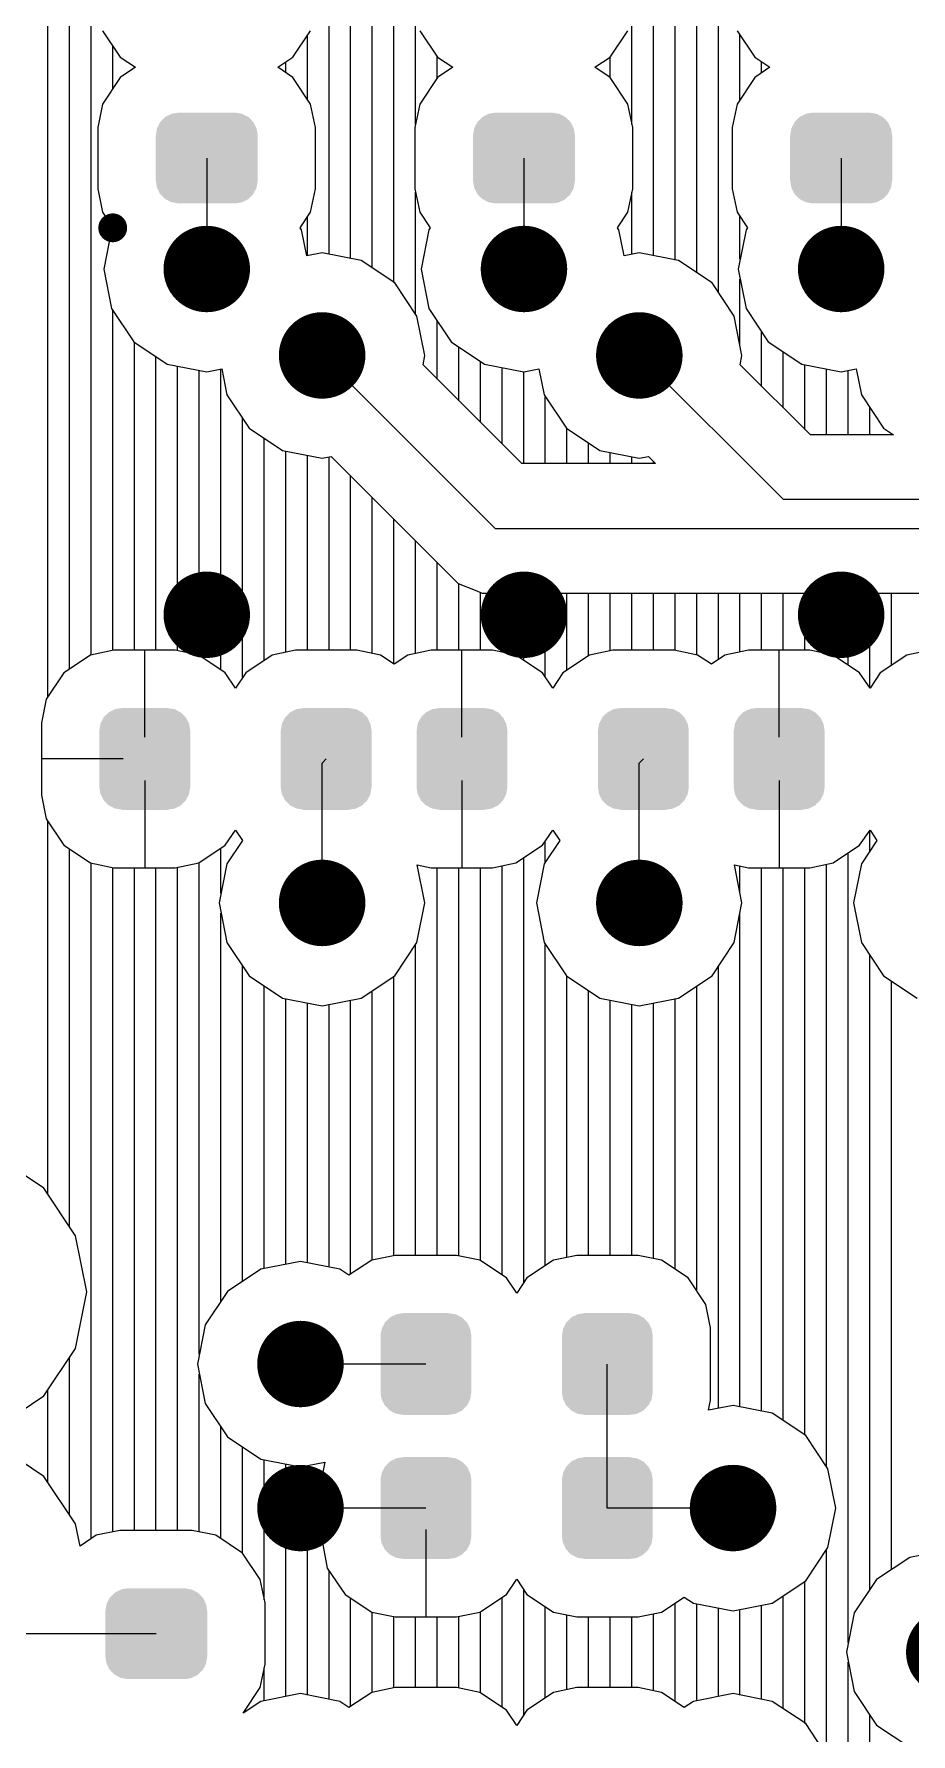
# Model space of a CAD drawing. Extents: x 295 to 953, y 10 to 290.
# Drawn here: x 703.66 to 716.41, y 147.45 to 172.17 of the extents above; entities that cross this region are included whole.
import ezdxf

# ---------------------------------------------------------------- set-up
doc = ezdxf.new("R2010")
doc.units = 0
doc.header["$LTSCALE"] = 5
doc.header["$MEASUREMENT"] = 0
doc.layers.get('0').update_dxf_attribs({"linetype": 'CONTINUOUS', "lineweight": 25})
doc.layers.add('DV-INT-A3_BOT', color=7, linetype='CONTINUOUS')

msp = doc.modelspace()

# ---------------------------------------------------------------- linework, layer by layer
for points, const_width in [([(704.91, 169.356, -1), (704.701, 169.356, -1)], 0.21), ([(706.486, 168.757, -1), (705.858, 168.757, -1)], 0.629), ([(711.096, 168.757, -1), (710.468, 168.757, -1)], 0.629), ([(715.706, 168.757, -1), (715.078, 168.757, -1)], 0.629), ([(708.163, 167.5, -1), (707.534, 167.5, -1)], 0.629), ([(712.773, 167.5, -1), (712.144, 167.5, -1)], 0.629), ([(706.486, 163.728, -1), (705.858, 163.728, -1)], 0.629), ([(711.096, 163.728, -1), (710.468, 163.728, -1)], 0.629), ([(715.706, 163.728, -1), (715.078, 163.728, -1)], 0.629), ([(708.163, 159.537, -1), (707.534, 159.537, -1)], 0.629), ([(712.773, 159.537, -1), (712.144, 159.537, -1)], 0.629), ([(707.848, 152.831, -1), (707.22, 152.831, -1)], 0.629), ([(707.848, 150.736, -1), (707.22, 150.736, -1)], 0.629), ([(714.135, 150.736, -1), (713.506, 150.736, -1)], 0.629), ([(717.278, 148.64, -1), (716.649, 148.64, -1)], 0.629)]:
    msp.add_lwpolyline(points, format="xyb", close=True, dxfattribs=dict(const_width=const_width))
for points in [[(706.893, 170.805), (706.853, 170.889), (705.449, 170.805), (705.493, 170.889)], [(706.853, 170.889), (706.845, 170.898), (705.493, 170.889), (705.497, 170.898)], [(706.845, 170.898), (706.781, 170.965), (705.497, 170.898), (705.566, 170.965)], [(706.781, 170.965), (706.768, 170.971), (705.566, 170.965), (705.572, 170.971)], [(706.768, 170.971), (706.688, 171.013), (705.572, 170.971), (705.66, 171.013)], [(706.688, 171.013), (706.668, 171.017), (705.66, 171.013), (705.666, 171.017)], [(706.668, 171.017), (706.585, 171.031), (705.666, 171.017), (705.759, 171.031)], [(711.503, 170.805), (711.463, 170.889), (710.059, 170.805), (710.103, 170.889)], [(711.463, 170.889), (711.455, 170.898), (710.103, 170.889), (710.107, 170.898)], [(711.455, 170.898), (711.391, 170.965), (710.107, 170.898), (710.176, 170.965)], [(711.391, 170.965), (711.378, 170.971), (710.176, 170.965), (710.182, 170.971)], [(711.378, 170.971), (711.298, 171.013), (710.182, 170.971), (710.27, 171.013)], [(711.298, 171.013), (711.278, 171.017), (710.27, 171.013), (710.276, 171.017)], [(711.278, 171.017), (711.195, 171.031), (710.276, 171.017), (710.369, 171.031)], [(716.113, 170.805), (716.073, 170.889), (714.669, 170.805), (714.713, 170.889)], [(716.073, 170.889), (716.065, 170.898), (714.713, 170.889), (714.717, 170.898)], [(716.065, 170.898), (716.001, 170.965), (714.717, 170.898), (714.786, 170.965)], [(716.001, 170.965), (715.989, 170.971), (714.786, 170.965), (714.792, 170.971)], [(715.989, 170.971), (715.908, 171.013), (714.792, 170.971), (714.88, 171.013)], [(715.908, 171.013), (715.888, 171.017), (714.88, 171.013), (714.887, 171.017)], [(715.888, 171.017), (715.805, 171.031), (714.887, 171.017), (714.979, 171.031)], [(706.914, 170.04), (706.914, 170.702), (705.43, 170.04), (705.43, 170.702)], [(706.912, 170.702), (706.898, 170.795), (705.432, 170.702), (705.447, 170.795)], [(706.898, 170.795), (706.893, 170.805), (705.447, 170.795), (705.449, 170.805)], [(711.524, 170.04), (711.524, 170.702), (710.04, 170.04), (710.04, 170.702)], [(711.522, 170.702), (711.508, 170.795), (710.042, 170.702), (710.057, 170.795)], [(711.508, 170.795), (711.503, 170.805), (710.057, 170.795), (710.059, 170.805)], [(716.134, 170.04), (716.134, 170.702), (714.65, 170.04), (714.65, 170.702)], [(716.132, 170.702), (716.119, 170.795), (714.652, 170.702), (714.667, 170.795)], [(716.119, 170.795), (716.113, 170.805), (714.667, 170.795), (714.669, 170.805)], [(706.897, 169.947), (706.912, 170.04), (705.446, 169.947), (705.432, 170.04)], [(706.895, 169.936), (706.897, 169.947), (705.451, 169.936), (705.446, 169.947)], [(706.851, 169.852), (706.895, 169.936), (705.491, 169.852), (705.451, 169.936)], [(711.507, 169.947), (711.522, 170.04), (710.056, 169.947), (710.042, 170.04)], [(711.505, 169.936), (711.507, 169.947), (710.061, 169.936), (710.056, 169.947)], [(711.461, 169.852), (711.505, 169.936), (710.101, 169.852), (710.061, 169.936)], [(716.117, 169.947), (716.132, 170.04), (714.666, 169.947), (714.652, 170.04)], [(716.115, 169.936), (716.117, 169.947), (714.671, 169.936), (714.666, 169.947)], [(716.072, 169.852), (716.115, 169.936), (714.711, 169.852), (714.671, 169.936)], [(706.847, 169.843), (706.851, 169.852), (705.499, 169.843), (705.491, 169.852)], [(706.778, 169.777), (706.847, 169.843), (705.563, 169.777), (705.499, 169.843)], [(706.772, 169.77), (706.778, 169.777), (705.576, 169.77), (705.563, 169.777)], [(706.684, 169.728), (706.772, 169.77), (705.656, 169.728), (705.576, 169.77)], [(706.678, 169.725), (706.684, 169.728), (705.676, 169.725), (705.656, 169.728)], [(706.585, 169.711), (706.678, 169.725), (705.759, 169.711), (705.676, 169.725)], [(711.457, 169.843), (711.461, 169.852), (710.109, 169.843), (710.101, 169.852)], [(711.388, 169.777), (711.457, 169.843), (710.173, 169.777), (710.109, 169.843)], [(711.382, 169.77), (711.388, 169.777), (710.186, 169.77), (710.173, 169.777)], [(711.295, 169.728), (711.382, 169.77), (710.266, 169.728), (710.186, 169.77)], [(711.288, 169.725), (711.295, 169.728), (710.286, 169.725), (710.266, 169.728)], [(711.195, 169.711), (711.288, 169.725), (710.369, 169.711), (710.286, 169.725)], [(716.067, 169.843), (716.072, 169.852), (714.72, 169.843), (714.711, 169.852)], [(715.999, 169.777), (716.067, 169.843), (714.784, 169.777), (714.72, 169.843)], [(715.992, 169.77), (715.999, 169.777), (714.796, 169.77), (714.784, 169.777)], [(715.905, 169.728), (715.992, 169.77), (714.876, 169.728), (714.796, 169.77)], [(715.898, 169.725), (715.905, 169.728), (714.896, 169.725), (714.876, 169.728)], [(715.805, 169.711), (715.898, 169.725), (714.979, 169.711), (714.896, 169.725)], [(705.912, 162.148), (705.871, 162.232), (704.628, 162.148), (704.672, 162.232)], [(705.871, 162.232), (705.862, 162.241), (704.672, 162.232), (704.677, 162.241)], [(705.862, 162.241), (705.798, 162.307), (704.677, 162.241), (704.746, 162.307)], [(705.798, 162.307), (705.785, 162.313), (704.746, 162.307), (704.753, 162.313)], [(705.785, 162.313), (705.705, 162.355), (704.753, 162.313), (704.84, 162.355)], [(705.705, 162.355), (705.684, 162.358), (704.84, 162.355), (704.848, 162.358)], [(705.684, 162.358), (705.602, 162.371), (704.848, 162.358), (704.94, 162.371)], [(705.602, 162.371), (705.602, 162.374), (704.94, 162.371), (704.94, 162.374)], [(708.548, 162.148), (708.507, 162.232), (707.264, 162.148), (707.309, 162.232)], [(708.507, 162.232), (708.498, 162.241), (707.309, 162.232), (707.314, 162.241)], [(708.498, 162.241), (708.434, 162.307), (707.314, 162.241), (707.382, 162.307)], [(708.434, 162.307), (708.421, 162.313), (707.382, 162.307), (707.389, 162.313)], [(708.421, 162.313), (708.341, 162.355), (707.389, 162.313), (707.476, 162.355)], [(708.341, 162.355), (708.32, 162.358), (707.476, 162.355), (707.484, 162.358)], [(708.32, 162.358), (708.238, 162.371), (707.484, 162.358), (707.576, 162.371)], [(708.238, 162.371), (708.238, 162.374), (707.576, 162.371), (707.576, 162.374)], [(710.522, 162.148), (710.481, 162.232), (709.238, 162.148), (709.283, 162.232)], [(710.481, 162.232), (710.472, 162.241), (709.283, 162.232), (709.288, 162.241)], [(710.472, 162.241), (710.408, 162.307), (709.288, 162.241), (709.356, 162.307)], [(710.408, 162.307), (710.395, 162.313), (709.356, 162.307), (709.363, 162.313)], [(710.395, 162.313), (710.315, 162.355), (709.363, 162.313), (709.45, 162.355)], [(710.315, 162.355), (710.294, 162.358), (709.45, 162.355), (709.458, 162.358)], [(710.294, 162.358), (710.212, 162.371), (709.458, 162.358), (709.55, 162.371)], [(710.212, 162.371), (710.212, 162.374), (709.55, 162.371), (709.55, 162.374)], [(713.158, 162.148), (713.118, 162.232), (711.875, 162.148), (711.919, 162.232)], [(713.118, 162.232), (713.108, 162.241), (711.919, 162.232), (711.924, 162.241)], [(713.108, 162.241), (713.044, 162.307), (711.924, 162.241), (711.992, 162.307)], [(713.044, 162.307), (713.031, 162.313), (711.992, 162.307), (711.999, 162.313)], [(713.031, 162.313), (712.952, 162.355), (711.999, 162.313), (712.087, 162.355)], [(712.952, 162.355), (712.93, 162.358), (712.087, 162.355), (712.094, 162.358)], [(712.93, 162.358), (712.848, 162.371), (712.094, 162.358), (712.186, 162.371)], [(712.848, 162.371), (712.848, 162.374), (712.186, 162.371), (712.186, 162.374)], [(715.132, 162.148), (715.091, 162.232), (713.849, 162.148), (713.893, 162.232)], [(715.091, 162.232), (715.082, 162.241), (713.893, 162.232), (713.898, 162.241)], [(715.082, 162.241), (715.018, 162.307), (713.898, 162.241), (713.966, 162.307)], [(715.018, 162.307), (715.005, 162.313), (713.966, 162.307), (713.973, 162.313)], [(715.005, 162.313), (714.926, 162.355), (713.973, 162.313), (714.06, 162.355)], [(714.926, 162.355), (714.904, 162.358), (714.06, 162.355), (714.068, 162.358)], [(714.904, 162.358), (714.822, 162.371), (714.068, 162.358), (714.16, 162.371)], [(714.822, 162.371), (714.822, 162.374), (714.16, 162.371), (714.16, 162.374)], [(705.931, 162.045), (705.917, 162.137), (704.611, 162.045), (704.626, 162.137)], [(705.931, 162.043), (705.931, 162.045), (704.611, 162.043), (704.611, 162.045)], [(705.931, 161.222), (705.931, 162.043), (704.611, 161.222), (704.611, 162.043)], [(705.917, 162.137), (705.912, 162.148), (704.626, 162.137), (704.628, 162.148)], [(708.567, 162.045), (708.553, 162.137), (707.247, 162.045), (707.263, 162.137)], [(708.567, 162.043), (708.567, 162.045), (707.247, 162.043), (707.247, 162.045)], [(708.567, 161.222), (708.567, 162.043), (707.247, 161.222), (707.247, 162.043)], [(708.553, 162.137), (708.548, 162.148), (707.263, 162.137), (707.264, 162.148)], [(710.541, 162.045), (710.527, 162.137), (709.221, 162.045), (709.237, 162.137)], [(710.541, 162.043), (710.541, 162.045), (709.221, 162.043), (709.221, 162.045)], [(710.541, 161.222), (710.541, 162.043), (709.221, 161.222), (709.221, 162.043)], [(710.527, 162.137), (710.522, 162.148), (709.237, 162.137), (709.238, 162.148)], [(713.177, 162.045), (713.163, 162.137), (711.857, 162.045), (711.873, 162.137)], [(713.177, 162.043), (713.177, 162.045), (711.857, 162.043), (711.857, 162.045)], [(713.177, 161.222), (713.177, 162.043), (711.857, 161.222), (711.857, 162.043)], [(713.163, 162.137), (713.158, 162.148), (711.873, 162.137), (711.875, 162.148)], [(715.151, 162.045), (715.137, 162.137), (713.831, 162.045), (713.847, 162.137)], [(715.151, 162.043), (715.151, 162.045), (713.831, 162.043), (713.831, 162.045)], [(715.151, 161.222), (715.151, 162.043), (713.831, 161.222), (713.831, 162.043)], [(715.137, 162.137), (715.132, 162.148), (713.847, 162.137), (713.849, 162.148)], [(705.931, 161.22), (705.931, 161.222), (704.611, 161.22), (704.611, 161.222)], [(705.915, 161.128), (705.931, 161.22), (704.625, 161.128), (704.611, 161.22)], [(708.567, 161.22), (708.567, 161.222), (707.247, 161.22), (707.247, 161.222)], [(708.551, 161.128), (708.567, 161.22), (707.261, 161.128), (707.247, 161.22)], [(710.541, 161.22), (710.541, 161.222), (709.221, 161.22), (709.221, 161.222)], [(710.525, 161.128), (710.541, 161.22), (709.235, 161.128), (709.221, 161.22)], [(713.177, 161.22), (713.177, 161.222), (711.857, 161.22), (711.857, 161.222)], [(713.162, 161.128), (713.177, 161.22), (711.871, 161.128), (711.857, 161.22)], [(715.151, 161.22), (715.151, 161.222), (713.831, 161.22), (713.831, 161.222)], [(715.136, 161.128), (715.151, 161.22), (713.845, 161.128), (713.831, 161.22)], [(705.913, 161.116), (705.915, 161.128), (704.63, 161.116), (704.625, 161.128)], [(705.869, 161.033), (705.913, 161.116), (704.671, 161.033), (704.63, 161.116)], [(705.864, 161.024), (705.869, 161.033), (704.68, 161.024), (704.671, 161.033)], [(705.796, 160.958), (705.864, 161.024), (704.744, 160.958), (704.68, 161.024)], [(708.55, 161.116), (708.551, 161.128), (707.266, 161.116), (707.261, 161.128)], [(708.506, 161.033), (708.55, 161.116), (707.307, 161.033), (707.266, 161.116)], [(708.501, 161.024), (708.506, 161.033), (707.316, 161.024), (707.307, 161.033)], [(708.432, 160.958), (708.501, 161.024), (707.38, 160.958), (707.316, 161.024)], [(710.524, 161.116), (710.525, 161.128), (709.24, 161.116), (709.235, 161.128)], [(710.479, 161.033), (710.524, 161.116), (709.281, 161.033), (709.24, 161.116)], [(710.475, 161.024), (710.479, 161.033), (709.29, 161.024), (709.281, 161.033)], [(710.406, 160.958), (710.475, 161.024), (709.354, 160.958), (709.29, 161.024)], [(713.16, 161.116), (713.162, 161.128), (711.876, 161.116), (711.871, 161.128)], [(713.116, 161.033), (713.16, 161.116), (711.917, 161.033), (711.876, 161.116)], [(713.111, 161.024), (713.116, 161.033), (711.926, 161.024), (711.917, 161.033)], [(713.042, 160.958), (713.111, 161.024), (711.99, 160.958), (711.926, 161.024)], [(715.134, 161.116), (715.136, 161.128), (713.85, 161.116), (713.845, 161.128)], [(715.09, 161.033), (715.134, 161.116), (713.891, 161.033), (713.85, 161.116)], [(715.085, 161.024), (715.09, 161.033), (713.9, 161.024), (713.891, 161.033)], [(715.016, 160.958), (715.085, 161.024), (713.964, 160.958), (713.9, 161.024)], [(705.789, 160.952), (705.796, 160.958), (704.757, 160.952), (704.744, 160.958)], [(705.702, 160.91), (705.789, 160.952), (704.836, 160.91), (704.757, 160.952)], [(705.694, 160.907), (705.702, 160.91), (704.858, 160.907), (704.836, 160.91)], [(705.602, 160.893), (705.694, 160.907), (704.94, 160.893), (704.858, 160.907)], [(705.602, 160.891), (705.602, 160.893), (704.94, 160.891), (704.94, 160.893)], [(708.425, 160.952), (708.432, 160.958), (707.393, 160.952), (707.38, 160.958)], [(708.338, 160.91), (708.425, 160.952), (707.473, 160.91), (707.393, 160.952)], [(708.33, 160.907), (708.338, 160.91), (707.494, 160.907), (707.473, 160.91)], [(708.238, 160.893), (708.33, 160.907), (707.576, 160.893), (707.494, 160.907)], [(708.238, 160.891), (708.238, 160.893), (707.576, 160.891), (707.576, 160.893)], [(710.399, 160.952), (710.406, 160.958), (709.367, 160.952), (709.354, 160.958)], [(710.312, 160.91), (710.399, 160.952), (709.447, 160.91), (709.367, 160.952)], [(710.304, 160.907), (710.312, 160.91), (709.468, 160.907), (709.447, 160.91)], [(710.212, 160.893), (710.304, 160.907), (709.55, 160.893), (709.468, 160.907)], [(710.212, 160.891), (710.212, 160.893), (709.55, 160.891), (709.55, 160.893)], [(713.035, 160.952), (713.042, 160.958), (712.003, 160.952), (711.99, 160.958)], [(712.948, 160.91), (713.035, 160.952), (712.083, 160.91), (712.003, 160.952)], [(712.94, 160.907), (712.948, 160.91), (712.104, 160.907), (712.083, 160.91)], [(712.848, 160.893), (712.94, 160.907), (712.186, 160.893), (712.104, 160.907)], [(712.848, 160.891), (712.848, 160.893), (712.186, 160.891), (712.186, 160.893)], [(715.009, 160.952), (715.016, 160.958), (713.977, 160.952), (713.964, 160.958)], [(714.922, 160.91), (715.009, 160.952), (714.057, 160.91), (713.977, 160.952)], [(714.914, 160.907), (714.922, 160.91), (714.078, 160.907), (714.057, 160.91)], [(714.822, 160.893), (714.914, 160.907), (714.16, 160.893), (714.078, 160.907)], [(714.822, 160.891), (714.822, 160.893), (714.16, 160.891), (714.16, 160.893)], [(709.871, 153.512), (709.792, 153.554), (708.839, 153.512), (708.927, 153.554)], [(709.792, 153.554), (709.77, 153.557), (708.927, 153.554), (708.934, 153.557)], [(709.77, 153.557), (709.688, 153.57), (708.934, 153.557), (709.026, 153.57)], [(709.688, 153.57), (709.688, 153.573), (709.026, 153.57), (709.026, 153.573)], [(712.508, 153.512), (712.428, 153.554), (711.475, 153.512), (711.563, 153.554)], [(712.428, 153.554), (712.406, 153.557), (711.563, 153.554), (711.57, 153.557)], [(712.406, 153.557), (712.324, 153.57), (711.57, 153.557), (711.662, 153.57)], [(712.324, 153.57), (712.324, 153.573), (711.662, 153.57), (711.662, 153.573)], [(710.017, 153.244), (710.003, 153.336), (708.697, 153.244), (708.713, 153.336)], [(710.003, 153.336), (709.998, 153.347), (708.713, 153.336), (708.715, 153.347)], [(709.998, 153.347), (709.957, 153.43), (708.715, 153.347), (708.759, 153.43)], [(709.957, 153.43), (709.948, 153.44), (708.759, 153.43), (708.764, 153.44)], [(709.948, 153.44), (709.884, 153.505), (708.764, 153.44), (708.832, 153.505)], [(709.884, 153.505), (709.871, 153.512), (708.832, 153.505), (708.839, 153.512)], [(712.653, 153.244), (712.639, 153.336), (711.333, 153.244), (711.349, 153.336)], [(712.639, 153.336), (712.634, 153.347), (711.349, 153.336), (711.351, 153.347)], [(712.634, 153.347), (712.594, 153.43), (711.351, 153.347), (711.395, 153.43)], [(712.594, 153.43), (712.584, 153.44), (711.395, 153.43), (711.4, 153.44)], [(712.584, 153.44), (712.521, 153.505), (711.4, 153.44), (711.468, 153.505)], [(712.521, 153.505), (712.508, 153.512), (711.468, 153.505), (711.475, 153.512)], [(710.017, 153.242), (710.017, 153.244), (708.697, 153.242), (708.697, 153.244)], [(710.017, 152.421), (710.017, 153.242), (708.697, 152.421), (708.697, 153.242)], [(712.653, 153.242), (712.653, 153.244), (711.333, 153.242), (711.333, 153.244)], [(712.653, 152.421), (712.653, 153.242), (711.333, 152.421), (711.333, 153.242)], [(710.017, 152.419), (710.017, 152.421), (708.697, 152.419), (708.697, 152.421)], [(710.002, 152.326), (710.017, 152.419), (708.711, 152.326), (708.697, 152.419)], [(710, 152.315), (710.002, 152.326), (708.716, 152.315), (708.711, 152.326)], [(709.956, 152.232), (710, 152.315), (708.757, 152.232), (708.716, 152.315)], [(712.653, 152.419), (712.653, 152.421), (711.333, 152.419), (711.333, 152.421)], [(712.638, 152.326), (712.653, 152.419), (711.347, 152.326), (711.333, 152.419)], [(712.636, 152.315), (712.638, 152.326), (711.353, 152.315), (711.347, 152.326)], [(712.592, 152.232), (712.636, 152.315), (711.393, 152.232), (711.353, 152.315)], [(709.951, 152.223), (709.956, 152.232), (708.766, 152.223), (708.757, 152.232)], [(709.882, 152.157), (709.951, 152.223), (708.83, 152.157), (708.766, 152.223)], [(709.875, 152.15), (709.882, 152.157), (708.843, 152.15), (708.83, 152.157)], [(709.788, 152.109), (709.875, 152.15), (708.923, 152.109), (708.843, 152.15)], [(709.78, 152.105), (709.788, 152.109), (708.944, 152.105), (708.923, 152.109)], [(709.688, 152.092), (709.78, 152.105), (709.026, 152.092), (708.944, 152.105)], [(709.688, 152.09), (709.688, 152.092), (709.026, 152.09), (709.026, 152.092)], [(712.587, 152.223), (712.592, 152.232), (711.402, 152.223), (711.393, 152.232)], [(712.518, 152.157), (712.587, 152.223), (711.466, 152.157), (711.402, 152.223)], [(712.511, 152.15), (712.518, 152.157), (711.479, 152.15), (711.466, 152.157)], [(712.424, 152.109), (712.511, 152.15), (711.559, 152.109), (711.479, 152.15)], [(712.417, 152.105), (712.424, 152.109), (711.58, 152.105), (711.559, 152.109)], [(712.324, 152.092), (712.417, 152.105), (711.662, 152.092), (711.58, 152.105)], [(712.324, 152.09), (712.324, 152.092), (711.662, 152.09), (711.662, 152.092)], [(709.998, 151.252), (709.957, 151.335), (708.715, 151.252), (708.759, 151.335)], [(709.957, 151.335), (709.948, 151.344), (708.759, 151.335), (708.764, 151.344)], [(709.948, 151.344), (709.884, 151.41), (708.764, 151.344), (708.832, 151.41)], [(709.884, 151.41), (709.871, 151.417), (708.832, 151.41), (708.839, 151.417)], [(709.871, 151.417), (709.792, 151.458), (708.839, 151.417), (708.927, 151.458)], [(709.792, 151.458), (709.77, 151.462), (708.927, 151.458), (708.934, 151.462)], [(709.77, 151.462), (709.688, 151.475), (708.934, 151.462), (709.026, 151.475)], [(709.688, 151.475), (709.688, 151.478), (709.026, 151.475), (709.026, 151.478)], [(712.634, 151.252), (712.594, 151.335), (711.351, 151.252), (711.395, 151.335)], [(712.594, 151.335), (712.584, 151.344), (711.395, 151.335), (711.4, 151.344)], [(712.584, 151.344), (712.521, 151.41), (711.4, 151.344), (711.468, 151.41)], [(712.521, 151.41), (712.508, 151.417), (711.468, 151.41), (711.475, 151.417)], [(712.508, 151.417), (712.428, 151.458), (711.475, 151.417), (711.563, 151.458)], [(712.428, 151.458), (712.406, 151.462), (711.563, 151.458), (711.57, 151.462)], [(712.406, 151.462), (712.324, 151.475), (711.57, 151.462), (711.662, 151.475)], [(712.324, 151.475), (712.324, 151.478), (711.662, 151.475), (711.662, 151.478)], [(710.017, 151.149), (710.003, 151.241), (708.697, 151.149), (708.713, 151.241)], [(710.017, 151.147), (710.017, 151.149), (708.697, 151.147), (708.697, 151.149)], [(710.017, 150.325), (710.017, 151.147), (708.697, 150.325), (708.697, 151.147)], [(710.003, 151.241), (709.998, 151.252), (708.713, 151.241), (708.715, 151.252)], [(712.653, 151.149), (712.639, 151.241), (711.333, 151.149), (711.349, 151.241)], [(712.653, 151.147), (712.653, 151.149), (711.333, 151.147), (711.333, 151.149)], [(712.653, 150.325), (712.653, 151.147), (711.333, 150.325), (711.333, 151.147)], [(712.639, 151.241), (712.634, 151.252), (711.349, 151.241), (711.351, 151.252)], [(710.017, 150.323), (710.017, 150.325), (708.697, 150.323), (708.697, 150.325)], [(710.002, 150.231), (710.017, 150.323), (708.711, 150.231), (708.697, 150.323)], [(710, 150.22), (710.002, 150.231), (708.716, 150.22), (708.711, 150.231)], [(709.956, 150.137), (710, 150.22), (708.757, 150.137), (708.716, 150.22)], [(709.951, 150.127), (709.956, 150.137), (708.766, 150.127), (708.757, 150.137)], [(709.882, 150.062), (709.951, 150.127), (708.83, 150.062), (708.766, 150.127)], [(712.653, 150.323), (712.653, 150.325), (711.333, 150.323), (711.333, 150.325)], [(712.638, 150.231), (712.653, 150.323), (711.347, 150.231), (711.333, 150.323)], [(712.636, 150.22), (712.638, 150.231), (711.353, 150.22), (711.347, 150.231)], [(712.592, 150.137), (712.636, 150.22), (711.393, 150.137), (711.353, 150.22)], [(712.587, 150.127), (712.592, 150.137), (711.402, 150.127), (711.393, 150.137)], [(712.518, 150.062), (712.587, 150.127), (711.466, 150.062), (711.402, 150.127)], [(709.875, 150.055), (709.882, 150.062), (708.843, 150.055), (708.83, 150.062)], [(709.788, 150.013), (709.875, 150.055), (708.923, 150.013), (708.843, 150.055)], [(709.78, 150.01), (709.788, 150.013), (708.944, 150.01), (708.923, 150.013)], [(709.688, 149.997), (709.78, 150.01), (709.026, 149.997), (708.944, 150.01)], [(709.688, 149.994), (709.688, 149.997), (709.026, 149.994), (709.026, 149.997)], [(712.511, 150.055), (712.518, 150.062), (711.479, 150.055), (711.466, 150.062)], [(712.424, 150.013), (712.511, 150.055), (711.559, 150.013), (711.479, 150.055)], [(712.417, 150.01), (712.424, 150.013), (711.58, 150.01), (711.559, 150.013)], [(712.324, 149.997), (712.417, 150.01), (711.662, 149.997), (711.58, 150.01)], [(712.324, 149.994), (712.324, 149.997), (711.662, 149.994), (711.662, 149.997)], [(706.165, 149.332), (706.16, 149.343), (704.714, 149.332), (704.715, 149.343)], [(706.16, 149.343), (706.12, 149.427), (704.715, 149.343), (704.759, 149.427)], [(706.12, 149.427), (706.111, 149.436), (704.759, 149.427), (704.764, 149.436)], [(706.111, 149.436), (706.047, 149.502), (704.764, 149.436), (704.832, 149.502)], [(706.047, 149.502), (706.035, 149.509), (704.832, 149.502), (704.839, 149.509)], [(706.035, 149.509), (705.955, 149.551), (704.839, 149.509), (704.926, 149.551)], [(705.955, 149.551), (705.935, 149.555), (704.926, 149.551), (704.933, 149.555)], [(705.935, 149.555), (705.851, 149.569), (704.933, 149.555), (705.026, 149.569)], [(706.18, 148.577), (706.18, 149.24), (704.697, 148.577), (704.697, 149.24)], [(706.178, 149.24), (706.165, 149.332), (704.699, 149.24), (704.714, 149.332)], [(706.163, 148.485), (706.178, 148.577), (704.712, 148.485), (704.699, 148.577)], [(706.162, 148.474), (706.163, 148.485), (704.717, 148.474), (704.712, 148.485)], [(706.118, 148.39), (706.162, 148.474), (704.757, 148.39), (704.717, 148.474)], [(706.113, 148.381), (706.118, 148.39), (704.766, 148.381), (704.757, 148.39)], [(706.045, 148.315), (706.113, 148.381), (704.83, 148.315), (704.766, 148.381)], [(706.038, 148.308), (706.045, 148.315), (704.842, 148.308), (704.83, 148.315)], [(705.951, 148.266), (706.038, 148.308), (704.922, 148.266), (704.842, 148.308)], [(705.944, 148.262), (705.951, 148.266), (704.942, 148.262), (704.922, 148.266)], [(705.851, 148.248), (705.944, 148.262), (705.026, 148.248), (704.942, 148.262)]]:
    msp.add_solid(points)
at = {"layer": 'DV-INT-A3_BOT'}
for p, q in [((713.292, 168.703), (713.292, 218.316)), ((703.863, 162.538), (703.863, 204.066)), ((713.607, 168.413), (713.607, 202.365)), ((704.177, 162.94), (704.177, 200.269)), ((712.978, 168.887), (712.978, 200.265)), ((704.491, 163.145), (704.491, 199.892)), ((712.664, 168.95), (712.664, 199.892)), ((708.578, 168.774), (708.578, 195.802)), ((708.263, 168.908), (708.263, 195.471)), ((708.892, 168.56), (708.892, 195.471)), ((707.949, 168.971), (707.949, 195.303)), ((709.206, 170.861), (709.206, 172.516)), ((712.35, 170.861), (712.35, 172.516)), ((704.659, 172.223), (704.915, 171.838)), ((707.425, 171.838), (707.681, 172.223)), ((707.635, 171.221), (707.635, 172.156)), ((709.269, 172.223), (709.525, 171.838)), ((712.035, 171.838), (712.291, 172.223)), ((713.879, 172.223), (714.135, 171.838)), ((713.921, 171.221), (713.921, 172.156)), ((704.806, 171.381), (704.806, 171.997)), ((704.915, 171.838), (705.137, 171.691)), ((707.203, 171.691), (707.425, 171.838)), ((709.521, 171.536), (709.521, 171.842)), ((709.525, 171.838), (709.747, 171.691)), ((711.813, 171.691), (712.035, 171.838)), ((712.035, 171.536), (712.035, 171.842)), ((714.135, 171.838), (714.357, 171.691)), ((705.137, 171.691), (704.915, 171.54)), ((705.12, 171.678), (705.12, 171.699)), ((707.425, 171.54), (707.203, 171.691)), ((707.32, 171.611), (707.32, 171.766)), ((709.747, 171.691), (709.525, 171.54)), ((712.035, 171.54), (711.813, 171.691)), ((714.357, 171.691), (714.135, 171.54)), ((714.235, 171.611), (714.235, 171.766)), ((704.915, 171.54), (704.659, 171.154)), ((707.681, 171.154), (707.425, 171.54)), ((709.525, 171.54), (709.269, 171.154)), ((712.291, 171.154), (712.035, 171.54)), ((714.135, 171.54), (713.879, 171.154)), ((704.659, 171.154), (704.588, 170.815)), ((707.752, 170.815), (707.681, 171.154)), ((709.269, 171.154), (709.198, 170.815)), ((712.362, 170.815), (712.291, 171.154)), ((713.879, 171.154), (713.808, 170.815)), ((704.588, 170.815), (704.588, 169.922)), ((707.752, 169.922), (707.752, 170.815)), ((709.198, 170.815), (709.198, 169.922)), ((712.362, 169.922), (712.362, 170.815)), ((713.808, 170.815), (713.808, 169.922)), ((706.172, 170.371), (706.172, 168.757)), ((710.782, 170.371), (710.782, 168.757)), ((715.392, 170.371), (715.392, 168.757)), ((704.588, 169.922), (704.659, 169.583)), ((707.681, 169.583), (707.752, 169.922)), ((709.198, 169.922), (709.269, 169.583)), ((709.206, 168.099), (709.206, 169.876)), ((712.291, 169.583), (712.362, 169.922)), ((712.35, 168.971), (712.35, 169.876)), ((713.808, 169.922), (713.879, 169.583)), ((704.659, 169.583), (704.81, 169.356)), ((707.53, 169.356), (707.681, 169.583)), ((707.635, 168.95), (707.635, 169.516)), ((709.269, 169.583), (709.42, 169.356)), ((712.14, 169.356), (712.291, 169.583)), ((713.879, 169.583), (714.03, 169.356)), ((713.921, 168.9), (713.921, 169.516)), ((704.789, 169.327), (704.676, 168.757)), ((704.81, 169.356), (704.789, 169.327)), ((707.551, 169.327), (707.53, 169.356)), ((707.626, 168.95), (707.551, 169.327)), ((709.399, 169.327), (709.286, 168.757)), ((709.42, 169.356), (709.399, 169.327)), ((712.161, 169.327), (712.14, 169.356)), ((712.236, 168.95), (712.161, 169.327)), ((714.009, 169.327), (713.896, 168.757)), ((714.03, 169.356), (714.009, 169.327)), ((707.848, 168.992), (707.626, 168.95)), ((708.418, 168.879), (707.848, 168.992)), ((708.905, 168.556), (708.418, 168.879)), ((712.458, 168.992), (712.236, 168.95)), ((713.028, 168.879), (712.458, 168.992)), ((713.515, 168.556), (713.028, 168.879)), ((704.676, 168.757), (704.789, 168.183)), ((709.286, 168.757), (709.399, 168.183)), ((713.896, 168.757), (714.009, 168.183)), ((709.227, 168.07), (708.905, 168.556)), ((713.837, 168.07), (713.515, 168.556)), ((713.921, 167.642), (713.921, 168.61)), ((704.789, 168.183), (705.112, 167.697)), ((704.806, 163.208), (704.806, 168.154)), ((709.399, 168.183), (709.722, 167.697)), ((714.009, 168.183), (714.332, 167.697)), ((709.34, 167.5), (709.227, 168.07)), ((709.521, 167.156), (709.521, 167.999)), ((713.95, 167.5), (713.837, 168.07)), ((705.112, 167.697), (705.598, 167.374)), ((705.12, 163.212), (705.12, 167.693)), ((709.722, 167.697), (710.208, 167.374)), ((714.235, 167.051), (714.235, 167.839)), ((714.332, 167.697), (714.818, 167.374)), ((705.434, 163.212), (705.434, 167.479)), ((707.848, 167.5), (710.363, 164.985)), ((709.315, 167.362), (709.34, 167.5)), ((709.835, 166.842), (709.835, 167.621)), ((710.149, 166.528), (710.149, 167.412)), ((714.554, 165.404), (712.458, 167.5)), ((713.925, 167.362), (713.95, 167.5)), ((714.55, 166.737), (714.55, 167.55)), ((705.598, 167.374), (706.172, 167.261)), ((705.749, 163.204), (705.749, 167.345)), ((706.063, 163.137), (706.063, 167.282)), ((706.172, 167.261), (706.39, 167.303)), ((706.377, 162.927), (706.377, 167.303)), ((706.39, 167.303), (706.465, 166.926)), ((710.753, 165.928), (709.315, 167.362)), ((710.208, 167.374), (710.782, 167.261)), ((710.464, 166.213), (710.464, 167.324)), ((710.778, 165.928), (710.778, 167.261)), ((710.782, 167.261), (711, 167.303)), ((711, 167.303), (711.075, 166.926)), ((714.944, 166.347), (713.925, 167.362)), ((714.818, 167.374), (715.392, 167.261)), ((714.864, 166.423), (714.864, 167.366)), ((715.178, 166.347), (715.178, 167.303)), ((715.392, 167.261), (715.61, 167.303)), ((715.493, 166.347), (715.493, 167.282)), ((715.61, 167.303), (715.686, 166.926)), ((706.465, 166.926), (706.788, 166.44)), ((711.075, 166.926), (711.398, 166.44)), ((711.092, 165.928), (711.092, 166.896)), ((715.686, 166.926), (716.008, 166.44)), ((715.807, 166.347), (715.807, 166.741)), ((706.692, 162.823), (706.692, 166.582)), ((706.788, 166.44), (707.274, 166.117)), ((711.398, 166.44), (711.884, 166.117)), ((711.407, 165.928), (711.407, 166.435)), ((716.008, 166.44), (716.151, 166.347)), ((707.006, 163.066), (707.006, 166.293)), ((711.721, 165.928), (711.721, 166.222)), ((716.151, 166.347), (714.944, 166.347)), ((716.121, 166.347), (716.121, 166.364)), ((707.274, 166.117), (707.848, 166.004)), ((707.32, 163.183), (707.32, 166.108)), ((707.635, 163.212), (707.635, 166.046)), ((707.848, 166.004), (707.982, 166.029)), ((707.949, 163.212), (707.949, 166.025)), ((707.982, 166.029), (709.827, 164.185)), ((712.693, 165.928), (710.753, 165.928)), ((711.884, 166.117), (712.458, 166.004)), ((712.035, 165.928), (712.035, 166.087)), ((712.35, 165.928), (712.35, 166.025)), ((712.458, 166.004), (712.593, 166.029)), ((712.593, 166.029), (712.693, 165.928)), ((712.664, 165.928), (712.664, 165.953)), ((708.263, 163.212), (708.263, 165.744)), ((708.578, 163.166), (708.578, 165.429)), ((726.708, 165.404), (714.554, 165.404)), ((708.892, 163.011), (708.892, 165.115)), ((710.363, 164.985), (726.289, 164.985)), ((709.206, 163.166), (709.206, 164.801)), ((709.521, 163.212), (709.521, 164.487)), ((709.827, 164.185), (710.074, 164.084)), ((709.835, 163.212), (709.835, 164.181)), ((710.074, 164.084), (710.174, 164.042)), ((710.149, 163.212), (710.149, 164.051)), ((710.174, 164.042), (710.547, 164.042)), ((710.464, 163.183), (710.464, 164.042)), ((710.547, 164.042), (725.895, 164.042)), ((710.778, 163.066), (710.778, 164.042)), ((711.092, 162.823), (711.092, 164.042)), ((711.407, 162.927), (711.407, 164.042)), ((711.721, 163.137), (711.721, 164.042)), ((712.035, 163.204), (712.035, 164.042)), ((712.35, 163.212), (712.35, 164.042)), ((712.664, 163.212), (712.664, 164.042)), ((712.978, 163.208), (712.978, 164.042)), ((713.292, 163.145), (713.292, 164.042)), ((713.607, 163.078), (713.607, 164.042)), ((713.921, 163.187), (713.921, 164.042)), ((714.235, 163.212), (714.235, 164.042)), ((714.55, 163.212), (714.55, 164.042)), ((714.864, 163.212), (714.864, 164.042)), ((715.178, 163.162), (715.178, 164.042)), ((715.493, 162.995), (715.493, 164.042)), ((715.807, 162.663), (715.807, 164.042)), ((716.121, 162.995), (716.121, 164.042)), ((704.822, 163.212), (704.483, 163.141)), ((705.715, 163.212), (704.822, 163.212)), ((705.271, 161.947), (705.271, 163.212)), ((706.055, 163.141), (705.715, 163.212)), ((707.463, 163.212), (707.123, 163.141)), ((708.355, 163.212), (707.463, 163.212)), ((708.695, 163.141), (708.355, 163.212)), ((709.433, 163.212), (709.093, 163.141)), ((710.325, 163.212), (709.433, 163.212)), ((709.881, 161.947), (709.881, 163.212)), ((710.665, 163.141), (710.325, 163.212)), ((712.073, 163.212), (711.733, 163.141)), ((712.966, 163.212), (712.073, 163.212)), ((713.305, 163.141), (712.966, 163.212)), ((714.043, 163.212), (713.703, 163.141)), ((714.935, 163.212), (714.043, 163.212)), ((714.491, 161.947), (714.491, 163.212)), ((715.275, 163.141), (714.935, 163.212)), ((716.683, 163.212), (716.344, 163.141)), ((704.483, 163.141), (704.097, 162.886)), ((706.44, 162.886), (706.055, 163.141)), ((707.123, 163.141), (706.738, 162.886)), ((708.896, 163.011), (708.695, 163.141)), ((709.093, 163.141), (708.896, 163.011)), ((711.05, 162.886), (710.665, 163.141)), ((711.733, 163.141), (711.348, 162.886)), ((713.506, 163.011), (713.305, 163.141)), ((713.703, 163.141), (713.506, 163.011)), ((715.66, 162.886), (715.275, 163.141)), ((716.344, 163.141), (715.958, 162.886)), ((704.097, 162.886), (703.838, 162.5)), ((706.591, 162.663), (706.44, 162.886)), ((706.738, 162.886), (706.591, 162.663)), ((711.201, 162.663), (711.05, 162.886)), ((711.348, 162.886), (711.201, 162.663)), ((715.811, 162.663), (715.66, 162.886)), ((715.958, 162.886), (715.811, 162.663)), ((703.838, 162.5), (703.771, 162.156)), ((703.771, 162.156), (703.771, 161.104)), ((704.957, 161.632), (703.771, 161.632)), ((707.848, 161.57), (707.907, 161.632)), ((707.848, 159.537), (707.848, 161.57)), ((712.458, 161.57), (712.517, 161.632)), ((712.458, 159.537), (712.458, 161.57)), ((705.271, 161.318), (705.271, 160.048)), ((709.881, 161.318), (709.881, 160.048)), ((714.491, 161.318), (714.491, 160.048)), ((703.771, 161.104), (703.838, 160.761)), ((703.838, 160.761), (704.097, 160.375)), ((703.863, 155.296), (703.863, 160.723)), ((706.44, 160.375), (706.591, 160.597)), ((706.591, 160.597), (706.692, 160.446)), ((711.05, 160.375), (711.201, 160.597)), ((711.201, 160.597), (711.302, 160.446)), ((715.66, 160.375), (715.811, 160.597)), ((715.807, 160.291), (715.807, 160.597)), ((715.811, 160.597), (715.912, 160.446)), ((704.097, 160.375), (704.483, 160.119)), ((704.177, 154.826), (704.177, 160.321)), ((706.055, 160.119), (706.44, 160.375)), ((706.377, 159.679), (706.377, 160.333)), ((706.692, 160.446), (706.465, 160.107)), ((710.665, 160.119), (711.05, 160.375)), ((711.302, 160.446), (711.075, 160.107)), ((711.092, 160.136), (711.092, 160.438)), ((715.275, 160.119), (715.66, 160.375)), ((715.493, 148.783), (715.493, 160.266)), ((715.912, 160.446), (715.686, 160.107)), ((704.483, 160.119), (704.822, 160.048)), ((704.491, 150.292), (704.491, 160.115)), ((704.806, 150.388), (704.806, 160.052)), ((704.822, 160.048), (705.715, 160.048)), ((705.12, 150.409), (705.12, 160.048)), ((705.434, 150.409), (705.434, 160.048)), ((705.715, 160.048), (706.055, 160.119)), ((705.749, 150.409), (705.749, 160.057)), ((706.063, 152.974), (706.063, 160.124)), ((706.465, 160.107), (706.352, 159.537)), ((709.34, 159.537), (709.231, 160.09)), ((709.231, 160.09), (709.433, 160.048)), ((709.433, 160.048), (710.325, 160.048)), ((709.521, 154.411), (709.521, 160.048)), ((709.835, 154.403), (709.835, 160.048)), ((710.149, 154.336), (710.149, 160.048)), ((710.325, 160.048), (710.665, 160.119)), ((710.464, 154.126), (710.464, 160.078)), ((710.778, 154.022), (710.778, 160.195)), ((711.075, 160.107), (710.962, 159.537)), ((713.95, 159.537), (713.842, 160.09)), ((713.842, 160.09), (714.043, 160.048)), ((713.921, 159.679), (713.921, 160.073)), ((714.043, 160.048), (714.935, 160.048)), ((714.235, 152.144), (714.235, 160.048)), ((714.55, 152.01), (714.55, 160.048)), ((714.864, 151.796), (714.864, 160.048)), ((714.935, 160.048), (715.275, 160.119)), ((715.178, 151.335), (715.178, 160.099)), ((715.686, 160.107), (715.572, 159.537)), ((706.352, 159.537), (706.465, 158.963)), ((709.227, 158.963), (709.34, 159.537)), ((710.962, 159.537), (711.075, 158.963)), ((713.837, 158.963), (713.95, 159.537)), ((715.572, 159.537), (715.686, 158.963)), ((706.377, 153.745), (706.377, 159.39)), ((713.921, 152.207), (713.921, 159.39)), ((706.465, 158.963), (706.788, 158.477)), ((708.905, 158.477), (709.227, 158.963)), ((709.206, 154.411), (709.206, 158.933)), ((711.075, 158.963), (711.398, 158.477)), ((711.092, 154.265), (711.092, 158.933)), ((713.515, 158.477), (713.837, 158.963)), ((715.686, 158.963), (716.008, 158.477)), ((715.807, 149.554), (715.807, 158.778)), ((706.692, 154.034), (706.692, 158.619)), ((713.607, 152.186), (713.607, 158.619)), ((706.788, 158.477), (707.274, 158.154)), ((707.006, 154.219), (707.006, 158.33)), ((708.418, 158.154), (708.905, 158.477)), ((708.578, 154.344), (708.578, 158.259)), ((708.892, 154.407), (708.892, 158.472)), ((711.398, 158.477), (711.884, 158.154)), ((711.407, 154.382), (711.407, 158.472)), ((711.721, 154.411), (711.721, 158.259)), ((713.028, 158.154), (713.515, 158.477)), ((713.292, 153.892), (713.292, 158.33)), ((716.008, 158.477), (716.494, 158.154)), ((716.121, 149.843), (716.121, 158.401)), ((707.274, 158.154), (707.848, 158.041)), ((707.32, 154.281), (707.32, 158.146)), ((707.635, 154.302), (707.635, 158.083)), ((707.848, 158.041), (708.418, 158.154)), ((707.949, 154.24), (707.949, 158.062)), ((708.263, 154.139), (708.263, 158.125)), ((711.884, 158.154), (712.458, 158.041)), ((712.035, 154.411), (712.035, 158.125)), ((712.35, 154.411), (712.35, 158.062)), ((712.458, 158.041), (713.028, 158.154)), ((712.664, 154.365), (712.664, 158.083)), ((712.978, 154.21), (712.978, 158.146)), ((703.804, 155.388), (703.113, 155.849)), ((704.265, 154.696), (703.804, 155.388)), ((704.429, 153.879), (704.265, 154.696)), ((707.534, 154.323), (706.96, 154.21)), ((708.104, 154.21), (707.534, 154.323)), ((708.569, 154.34), (708.238, 154.122)), ((708.909, 154.411), (708.569, 154.34)), ((709.801, 154.411), (708.909, 154.411)), ((710.141, 154.34), (709.801, 154.411)), ((710.526, 154.084), (710.141, 154.34)), ((711.21, 154.34), (710.824, 154.084)), ((711.549, 154.411), (711.21, 154.34)), ((712.442, 154.411), (711.549, 154.411)), ((712.781, 154.34), (712.442, 154.411)), ((713.167, 154.084), (712.781, 154.34)), ((706.96, 154.21), (706.474, 153.887)), ((708.238, 154.122), (708.104, 154.21)), ((710.677, 153.862), (710.526, 154.084)), ((710.824, 154.084), (710.677, 153.862)), ((713.427, 153.699), (713.167, 154.084)), ((704.265, 153.058), (704.429, 153.879)), ((706.474, 153.887), (706.151, 153.401)), ((713.494, 153.355), (713.427, 153.699)), ((706.151, 153.401), (706.038, 152.831)), ((713.494, 152.303), (713.494, 153.355)), ((703.804, 152.366), (704.265, 153.058)), ((704.177, 150.635), (704.177, 152.928)), ((706.038, 152.831), (706.151, 152.257)), ((709.357, 152.831), (707.534, 152.831)), ((711.993, 150.736), (711.993, 152.831)), ((706.063, 150.388), (706.063, 152.685)), ((703.448, 152.127), (703.804, 152.366)), ((703.863, 151.105), (703.863, 152.458)), ((706.151, 152.257), (706.474, 151.771)), ((713.464, 152.161), (713.494, 152.303)), ((713.821, 152.228), (713.464, 152.161)), ((714.391, 152.115), (713.821, 152.228)), ((714.877, 151.792), (714.391, 152.115)), ((706.377, 150.292), (706.377, 151.914)), ((706.474, 151.771), (706.96, 151.448)), ((706.692, 150.078), (706.692, 151.624)), ((715.199, 151.306), (714.877, 151.792)), ((703.804, 151.197), (703.448, 151.436)), ((706.96, 151.448), (707.534, 151.335)), ((707.006, 149.403), (707.006, 151.44)), ((707.32, 147.995), (707.32, 151.377)), ((707.534, 151.335), (707.886, 151.402)), ((707.635, 148.016), (707.635, 151.356)), ((707.886, 151.402), (707.857, 151.26)), ((704.265, 150.505), (703.804, 151.197)), ((707.857, 151.26), (707.857, 150.208)), ((715.313, 150.736), (715.199, 151.306)), ((709.357, 150.736), (707.534, 150.736)), ((709.043, 150.736), (707.857, 150.736)), ((713.821, 150.736), (711.993, 150.736)), ((715.199, 150.162), (715.313, 150.736)), ((704.332, 150.183), (704.265, 150.505)), ((704.567, 150.342), (704.332, 150.183)), ((704.91, 150.409), (704.567, 150.342)), ((705.962, 150.409), (704.91, 150.409)), ((706.306, 150.342), (705.962, 150.409)), ((706.692, 150.082), (706.306, 150.342)), ((709.357, 150.422), (709.357, 149.152)), ((706.947, 149.696), (706.692, 150.082)), ((707.857, 150.208), (707.924, 149.864)), ((714.877, 149.676), (715.199, 150.162)), ((715.178, 147.144), (715.178, 150.132)), ((716.964, 150.132), (716.39, 150.019)), ((707.924, 149.864), (708.184, 149.479)), ((716.39, 150.019), (715.903, 149.696)), ((707.019, 149.357), (706.947, 149.696)), ((707.949, 147.953), (707.949, 149.826)), ((710.526, 149.479), (710.677, 149.701)), ((710.677, 149.701), (710.824, 149.479)), ((714.391, 149.353), (714.877, 149.676)), ((714.864, 147.605), (714.864, 149.671)), ((715.903, 149.696), (715.581, 149.21)), ((707.019, 148.464), (707.019, 149.357)), ((708.184, 149.479), (708.569, 149.223)), ((708.263, 147.852), (708.263, 149.424)), ((710.141, 149.223), (710.526, 149.479)), ((710.464, 147.84), (710.464, 149.437)), ((710.778, 147.735), (710.778, 149.541)), ((710.824, 149.479), (711.21, 149.223)), ((712.781, 149.223), (713.112, 149.441)), ((712.978, 147.924), (712.978, 149.353)), ((713.112, 149.441), (713.246, 149.353)), ((713.246, 149.353), (713.821, 149.24)), ((713.292, 147.932), (713.292, 149.344)), ((713.821, 149.24), (714.391, 149.353)), ((714.55, 147.819), (714.55, 149.458)), ((708.569, 149.223), (708.909, 149.152)), ((708.578, 148.058), (708.578, 149.219)), ((708.892, 148.121), (708.892, 149.156)), ((708.909, 149.152), (709.801, 149.152)), ((709.206, 148.125), (709.206, 149.152)), ((709.521, 148.125), (709.521, 149.152)), ((709.801, 149.152), (710.141, 149.223)), ((709.835, 148.116), (709.835, 149.16)), ((710.149, 148.049), (710.149, 149.227)), ((711.092, 147.978), (711.092, 149.298)), ((711.21, 149.223), (711.549, 149.152)), ((711.407, 148.096), (711.407, 149.181)), ((711.549, 149.152), (712.442, 149.152)), ((711.721, 148.125), (711.721, 149.152)), ((712.035, 148.125), (712.035, 149.152)), ((712.35, 148.125), (712.35, 149.152)), ((712.442, 149.152), (712.781, 149.223)), ((712.664, 148.079), (712.664, 149.198)), ((713.607, 147.995), (713.607, 149.282)), ((713.921, 148.016), (713.921, 149.261)), ((714.235, 147.953), (714.235, 149.323)), ((715.581, 149.21), (715.468, 148.64)), ((705.439, 148.909), (703.071, 148.909)), ((715.468, 148.64), (715.581, 148.066)), ((706.947, 148.125), (707.019, 148.464)), ((707.006, 147.932), (707.006, 148.418)), ((715.493, 144.592), (715.493, 148.494)), ((706.7, 147.752), (706.947, 148.125)), ((708.909, 148.125), (708.569, 148.054)), ((709.801, 148.125), (708.909, 148.125)), ((710.141, 148.054), (709.801, 148.125)), ((711.549, 148.125), (711.21, 148.054)), ((712.442, 148.125), (711.549, 148.125)), ((712.781, 148.054), (712.442, 148.125)), ((706.96, 147.924), (706.7, 147.752)), ((707.534, 148.037), (706.96, 147.924)), ((708.104, 147.924), (707.534, 148.037)), ((708.238, 147.836), (708.104, 147.924)), ((708.569, 148.054), (708.238, 147.836)), ((710.526, 147.798), (710.141, 148.054)), ((711.21, 148.054), (710.824, 147.798)), ((713.112, 147.836), (712.781, 148.054)), ((713.246, 147.924), (713.112, 147.836)), ((713.821, 148.037), (713.246, 147.924)), ((714.391, 147.924), (713.821, 148.037)), ((714.877, 147.601), (714.391, 147.924)), ((715.581, 148.066), (715.903, 147.58)), ((710.677, 147.576), (710.526, 147.798)), ((710.824, 147.798), (710.677, 147.576)), ((715.807, 145.363), (715.807, 147.723)), ((715.199, 147.115), (714.877, 147.601)), ((715.903, 147.58), (716.39, 147.257))]:
    msp.add_line(p, q, dxfattribs=at)

doc.saveas('drawing.dxf')
